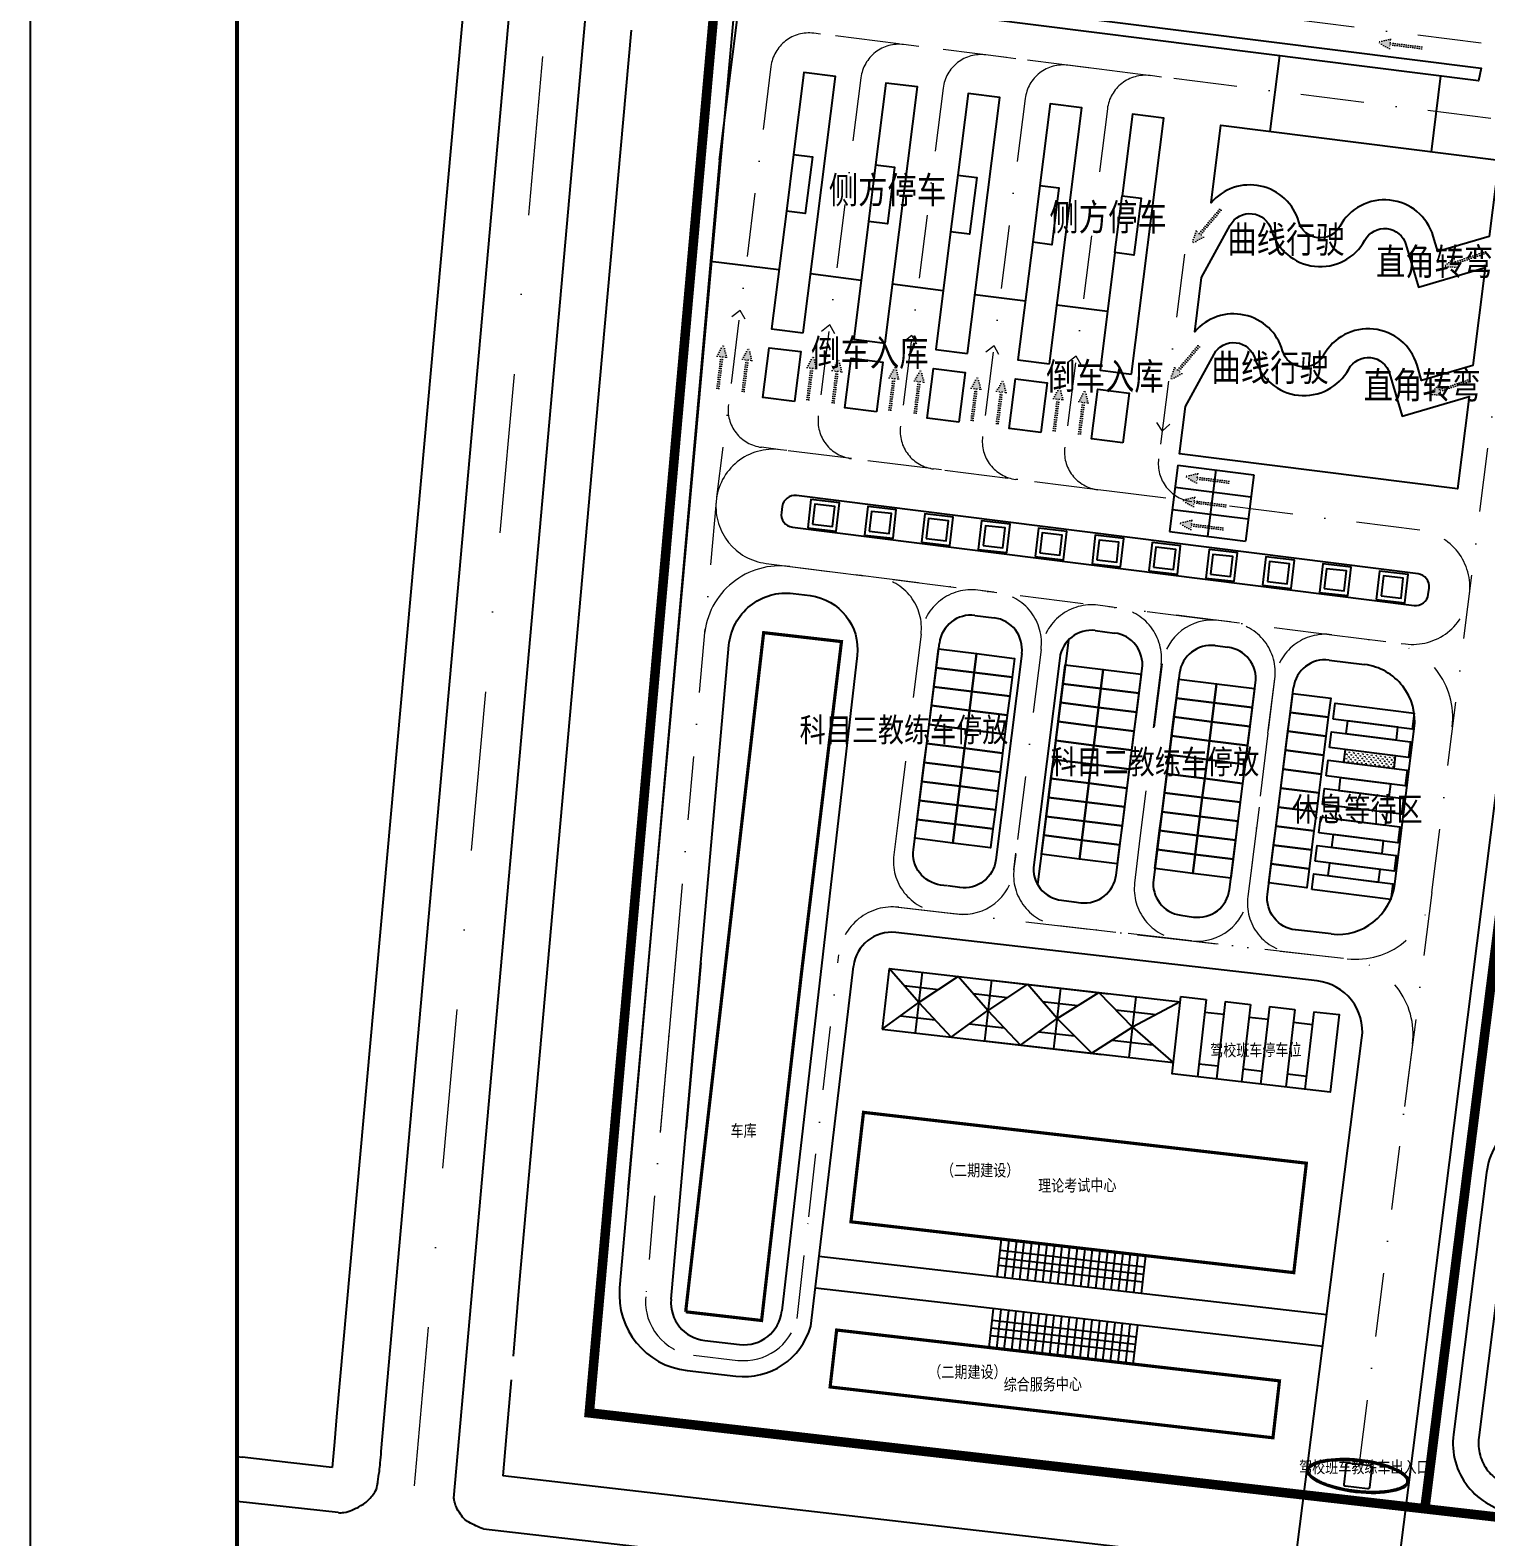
# Model space of a CAD drawing. Extents: x -534 to 560, y 572 to 1344.
# Drawn here: x -533.7 to -305.1, y 829.7 to 1066.3 of the extents above; entities that cross this region are included whole.
import ezdxf

# ---------------------------------------------------------------- set-up
doc = ezdxf.new("R2010")
doc.units = 0
doc.header["$LTSCALE"] = 1000
doc.header["$MEASUREMENT"] = 0
for name, pattern in [('DASHDOT2', [0.5, 0.25, -0.125, 0, -0.125]), ('DIVIDE', [1.25, 0.5, -0.25, 0, -0.25, 0, -0.25]), ('DOT', [0.25, 0, -0.25]), ('X5', [3, 2, -1])]:
    doc.linetypes.add(name, pattern=pattern)
for name, color, linetype in [('0-pav', 171, 'Continuous'), ('0-road', 33, 'Continuous'), ('0-场地', 5, 'Continuous'), ('DLSS', 8, 'Continuous'), ('PUB_TEXT', 7, 'Continuous'), ('TK', 7, 'Continuous'), ('停车位', 8, 'Continuous'), ('外轮廓线', 2, 'Continuous'), ('小品', 1, 'Continuous'), ('建筑轮廓', 2, 'Continuous'), ('用地红线', 1, 'DIVIDE'), ('铺地', 25, 'Continuous')]:
    doc.layers.add(name, color=color, linetype=linetype)
doc.layers.add('粗实线', color=7, linetype='Continuous', lineweight=30)
doc.layers.add('道路红线', color=1, linetype='Continuous', lineweight=0)
doc.styles.add('HT', font='simhei.ttf', dxfattribs={"width": 0.8})

# ---------------------------------------------------------------- blocks, each defined once
blk = doc.blocks.new('无色的')
at = {"color": 6, "elevation": 1400702}
blk.add_lwpolyline([(4078173, -5527631), (4086915, -5528636, -0.4142136), (4087443, -5529301), (4086529, -5537249, -0.4142136), (4085864, -5537776), (4077122, -5536771, -0.4142136), (4076594, -5536106), (4077508, -5528159, -0.4142136)], format="xyb", close=True, dxfattribs=at)
at = {"color": 2}
blk.add_ellipse((4082018, -5532704, 1400702), major_axis=(-19869, 2284), ratio=0.325, dxfattribs=at)
blk.add_open_spline([(4062745, -5530488, 1400702), (4062740, -5530532, 1400702), (4062737, -5530576, 1400702), (4062735, -5530665, 1400702), (4062735, -5530710, 1400702), (4062741, -5530800, 1400702), (4062746, -5530846, 1400702), (4062759, -5530939, 1400702), (4062768, -5530987, 1400702), (4062790, -5531083, 1400702), (4062803, -5531131, 1400702), (4062833, -5531230, 1400702), (4062851, -5531280, 1400702), (4062891, -5531382, 1400702), (4062913, -5531434, 1400702), (4062963, -5531539, 1400702), (4062990, -5531592, 1400702), (4063050, -5531700, 1400702), (4063082, -5531754, 1400702), (4063152, -5531865, 1400702), (4063189, -5531921, 1400702), (4063269, -5532033, 1400702), (4063312, -5532090, 1400702), (4063403, -5532205, 1400702), (4063451, -5532263, 1400702), (4063552, -5532379, 1400702), (4063605, -5532438, 1400702), (4063717, -5532556, 1400702), (4063776, -5532615, 1400702), (4063926, -5532761, 1400702), (4064020, -5532847, 1400702), (4064219, -5533022, 1400702), (4064324, -5533109, 1400702), (4064544, -5533285, 1400702), (4064660, -5533372, 1400702), (4064902, -5533548, 1400702), (4065028, -5533636, 1400702), (4065290, -5533811, 1400702), (4065426, -5533899, 1400702), (4065709, -5534074, 1400702), (4065855, -5534161, 1400702), (4066157, -5534334, 1400702), (4066313, -5534420, 1400702), (4066694, -5534624, 1400702), (4066924, -5534742, 1400702), (4067400, -5534974, 1400702), (4067646, -5535089, 1400702), (4068155, -5535316, 1400702), (4068418, -5535428, 1400702), (4068957, -5535649, 1400702), (4069235, -5535758, 1400702), (4069804, -5535972, 1400702), (4070095, -5536077, 1400702), (4070691, -5536283, 1400702), (4070995, -5536384, 1400702), (4071616, -5536581, 1400702), (4071932, -5536678, 1400702), (4072576, -5536866, 1400702), (4072903, -5536958, 1400702), (4073568, -5537136, 1400702), (4073905, -5537222, 1400702), (4074587, -5537390, 1400702), (4074933, -5537471, 1400702), (4075632, -5537627, 1400702), (4075985, -5537702, 1400702), (4076698, -5537847, 1400702), (4077057, -5537916, 1400702), (4077782, -5538049, 1400702), (4078146, -5538112, 1400702), (4078879, -5538232, 1400702), (4079248, -5538288, 1400702), (4079988, -5538395, 1400702), (4080359, -5538445, 1400702), (4081103, -5538538, 1400702), (4081476, -5538581, 1400702), (4082222, -5538661, 1400702), (4082595, -5538697, 1400702), (4083340, -5538762, 1400702), (4083712, -5538792, 1400702), (4084453, -5538843, 1400702), (4084823, -5538865, 1400702), (4085559, -5538902, 1400702), (4085925, -5538916, 1400702), (4086653, -5538939, 1400702), (4087015, -5538946, 1400702), (4087732, -5538954, 1400702), (4088088, -5538954, 1400702), (4088792, -5538948, 1400702), (4089141, -5538940, 1400702), (4089830, -5538919, 1400702), (4090170, -5538905, 1400702), (4090842, -5538869, 1400702), (4091173, -5538848, 1400702), (4091824, -5538798, 1400702), (4092144, -5538769, 1400702), (4092774, -5538705, 1400702), (4093083, -5538669, 1400702), (4093688, -5538592, 1400702), (4093984, -5538549, 1400702), (4094562, -5538458, 1400702), (4094845, -5538409, 1400702), (4095395, -5538304, 1400702), (4095662, -5538249, 1400702), (4096182, -5538132, 1400702), (4096434, -5538071, 1400702), (4096921, -5537942, 1400702), (4097157, -5537874, 1400702), (4097609, -5537734, 1400702), (4097827, -5537661, 1400702), (4098244, -5537511, 1400702), (4098443, -5537433, 1400702), (4098783, -5537289, 1400702), (4098928, -5537225, 1400702), (4099204, -5537092, 1400702), (4099336, -5537025, 1400702), (4099586, -5536888, 1400702), (4099705, -5536819, 1400702), (4099930, -5536679, 1400702), (4100036, -5536608, 1400702), (4100213, -5536480, 1400702), (4100287, -5536423, 1400702), (4100427, -5536309, 1400702), (4100492, -5536252, 1400702), (4100616, -5536138, 1400702), (4100673, -5536081, 1400702), (4100779, -5535966, 1400702), (4100829, -5535909, 1400702), (4100910, -5535807, 1400702), (4100944, -5535761, 1400702), (4101007, -5535670, 1400702), (4101036, -5535625, 1400702), (4101089, -5535535, 1400702), (4101113, -5535490, 1400702), (4101156, -5535401, 1400702), (4101176, -5535356, 1400702), (4101210, -5535268, 1400702), (4101225, -5535224, 1400702), (4101251, -5535136, 1400702), (4101262, -5535092, 1400702), (4101280, -5535004, 1400702), (4101287, -5534960, 1400702), (4101297, -5534871, 1400702), (4101300, -5534827, 1400702), (4101302, -5534737, 1400702), (4101301, -5534692, 1400702), (4101295, -5534600, 1400702), (4101290, -5534553, 1400702), (4101276, -5534459, 1400702), (4101267, -5534412, 1400702), (4101245, -5534315, 1400702), (4101231, -5534265, 1400702), (4101199, -5534165, 1400702), (4101181, -5534115, 1400702), (4101140, -5534011, 1400702), (4101117, -5533959, 1400702), (4101066, -5533853, 1400702), (4101038, -5533799, 1400702), (4100977, -5533690, 1400702), (4100944, -5533635, 1400702), (4100872, -5533523, 1400702), (4100834, -5533467, 1400702), (4100752, -5533353, 1400702), (4100708, -5533295, 1400702), (4100615, -5533179, 1400702), (4100566, -5533121, 1400702), (4100462, -5533003, 1400702), (4100408, -5532944, 1400702), (4100293, -5532825, 1400702), (4100233, -5532765, 1400702), (4100080, -5532618, 1400702), (4099985, -5532531, 1400702), (4099782, -5532355, 1400702), (4099675, -5532267, 1400702), (4099450, -5532091, 1400702), (4099332, -5532002, 1400702), (4099087, -5531825, 1400702), (4098958, -5531737, 1400702), (4098692, -5531561, 1400702), (4098553, -5531473, 1400702), (4098266, -5531297, 1400702), (4098118, -5531209, 1400702), (4097811, -5531035, 1400702), (4097653, -5530948, 1400702), (4097267, -5530744, 1400702), (4097034, -5530626, 1400702), (4096552, -5530393, 1400702), (4096303, -5530278, 1400702), (4095788, -5530051, 1400702), (4095522, -5529939, 1400702), (4094977, -5529718, 1400702), (4094696, -5529609, 1400702), (4094121, -5529395, 1400702), (4093827, -5529290, 1400702), (4093225, -5529084, 1400702), (4092918, -5528983, 1400702), (4092291, -5528786, 1400702), (4091972, -5528690, 1400702), (4091323, -5528502, 1400702), (4090993, -5528411, 1400702), (4090323, -5528234, 1400702), (4089983, -5528148, 1400702), (4089295, -5527981, 1400702), (4088946, -5527900, 1400702), (4088242, -5527745, 1400702), (4087886, -5527671, 1400702), (4087169, -5527527, 1400702), (4086807, -5527459, 1400702), (4086078, -5527328, 1400702), (4085711, -5527265, 1400702), (4084973, -5527147, 1400702), (4084603, -5527091, 1400702), (4083859, -5526987, 1400702), (4083486, -5526938, 1400702), (4082738, -5526846, 1400702), (4082364, -5526804, 1400702), (4081615, -5526727, 1400702), (4081240, -5526692, 1400702), (4080493, -5526629, 1400702), (4080119, -5526601, 1400702), (4079375, -5526552, 1400702), (4079005, -5526531, 1400702), (4078267, -5526497, 1400702), (4077900, -5526483, 1400702), (4077171, -5526464, 1400702), (4076809, -5526458, 1400702), (4076091, -5526453, 1400702), (4075735, -5526454, 1400702), (4075030, -5526464, 1400702), (4074682, -5526472, 1400702), (4073994, -5526497, 1400702), (4073654, -5526513, 1400702), (4072983, -5526552, 1400702), (4072653, -5526575, 1400702), (4072004, -5526628, 1400702), (4071684, -5526658, 1400702), (4071057, -5526726, 1400702), (4070750, -5526763, 1400702), (4070148, -5526844, 1400702), (4069854, -5526888, 1400702), (4069279, -5526983, 1400702), (4068999, -5527034, 1400702), (4068454, -5527142, 1400702), (4068188, -5527199, 1400702), (4067674, -5527319, 1400702), (4067425, -5527382, 1400702), (4066944, -5527514, 1400702), (4066712, -5527583, 1400702), (4066266, -5527727, 1400702), (4066051, -5527801, 1400702), (4065676, -5527942, 1400702), (4065513, -5528008, 1400702), (4065199, -5528142, 1400702), (4065048, -5528211, 1400702), (4064762, -5528351, 1400702), (4064625, -5528422, 1400702), (4064388, -5528555, 1400702), (4064285, -5528617, 1400702), (4064089, -5528741, 1400702), (4063996, -5528804, 1400702), (4063820, -5528930, 1400702), (4063738, -5528994, 1400702), (4063583, -5529121, 1400702), (4063511, -5529185, 1400702), (4063391, -5529300, 1400702), (4063341, -5529351, 1400702), (4063248, -5529452, 1400702), (4063205, -5529503, 1400702), (4063124, -5529603, 1400702), (4063087, -5529654, 1400702), (4063019, -5529753, 1400702), (4062988, -5529803, 1400702), (4062932, -5529902, 1400702), (4062907, -5529951, 1400702), (4062866, -5530041, 1400702), (4062849, -5530081, 1400702), (4062819, -5530162, 1400702), (4062806, -5530202, 1400702), (4062783, -5530283, 1400702), (4062773, -5530323, 1400702), (4062757, -5530404, 1400702), (4062751, -5530444, 1400702), (4062746, -5530486, 1400702), (4062745, -5530487, 1400702), (4062745, -5530488, 1400702)], degree=3, knots=[0, 0, 0, 0, 0.0284687, 0.0284687, 0.0569374, 0.0569374, 0.0854061, 0.0854061, 0.1138748, 0.1138748, 0.1423435, 0.1423435, 0.1708122, 0.1708122, 0.1992809, 0.1992809, 0.2277496, 0.2277496, 0.2562183, 0.2562183, 0.284687, 0.284687, 0.3131557, 0.3131557, 0.3416244, 0.3416244, 0.3700931, 0.3700931, 0.3985618, 0.3985618, 0.4398169, 0.4398169, 0.481072, 0.481072, 0.5223271, 0.5223271, 0.5635822, 0.5635822, 0.6048373, 0.6048373, 0.6460923, 0.6460923, 0.6873474, 0.6873474, 0.7441643, 0.7441643, 0.8009812, 0.8009812, 0.8577981, 0.8577981, 0.914615, 0.914615, 0.9714319, 0.9714319, 1.0282488, 1.0282488, 1.0850657, 1.0850657, 1.1418826, 1.1418826, 1.1986995, 1.1986995, 1.2555164, 1.2555164, 1.3123333, 1.3123333, 1.3691502, 1.3691502, 1.4259671, 1.4259671, 1.482784, 1.482784, 1.5396009, 1.5396009, 1.5964178, 1.5964178, 1.6532347, 1.6532347, 1.7100516, 1.7100516, 1.7668685, 1.7668685, 1.8236854, 1.8236854, 1.8805023, 1.8805023, 1.9373192, 1.9373192, 1.9941361, 1.9941361, 2.050953, 2.050953, 2.1077699, 2.1077699, 2.1645869, 2.1645869, 2.2214038, 2.2214038, 2.2782207, 2.2782207, 2.3350376, 2.3350376, 2.3918545, 2.3918545, 2.4486714, 2.4486714, 2.5054883, 2.5054883, 2.5623052, 2.5623052, 2.6191221, 2.6191221, 2.6641822, 2.6641822, 2.7092423, 2.7092423, 2.7543025, 2.7543025, 2.7993626, 2.7993626, 2.8348755, 2.8348755, 2.8703884, 2.8703884, 2.9059013, 2.9059013, 2.9414143, 2.9414143, 2.9701385, 2.9701385, 2.9988628, 2.9988628, 3.027587, 3.027587, 3.0563113, 3.0563113, 3.0850355, 3.0850355, 3.1137598, 3.1137598, 3.142484, 3.142484, 3.1712083, 3.1712083, 3.1999325, 3.1999325, 3.2286568, 3.2286568, 3.257381, 3.257381, 3.2861053, 3.2861053, 3.3148295, 3.3148295, 3.3435538, 3.3435538, 3.372278, 3.372278, 3.4010023, 3.4010023, 3.4297265, 3.4297265, 3.4584508, 3.4584508, 3.487175, 3.487175, 3.5158993, 3.5158993, 3.5446235, 3.5446235, 3.5861343, 3.5861343, 3.6276451, 3.6276451, 3.6691559, 3.6691559, 3.7106666, 3.7106666, 3.7521774, 3.7521774, 3.7936882, 3.7936882, 3.835199, 3.835199, 3.8922558, 3.8922558, 3.9493127, 3.9493127, 4.0063696, 4.0063696, 4.0634265, 4.0634265, 4.1204833, 4.1204833, 4.1775402, 4.1775402, 4.2345971, 4.2345971, 4.2916539, 4.2916539, 4.3487108, 4.3487108, 4.4057677, 4.4057677, 4.4628246, 4.4628246, 4.5198814, 4.5198814, 4.5769383, 4.5769383, 4.6339952, 4.6339952, 4.691052, 4.691052, 4.7481089, 4.7481089, 4.8051658, 4.8051658, 4.8622227, 4.8622227, 4.9192795, 4.9192795, 4.9763364, 4.9763364, 5.0333933, 5.0333933, 5.0904501, 5.0904501, 5.147507, 5.147507, 5.2045639, 5.2045639, 5.2616208, 5.2616208, 5.3186776, 5.3186776, 5.3757345, 5.3757345, 5.4327914, 5.4327914, 5.4898482, 5.4898482, 5.5469051, 5.5469051, 5.603962, 5.603962, 5.6610188, 5.6610188, 5.7180757, 5.7180757, 5.7655505, 5.7655505, 5.8130252, 5.8130252, 5.8605, 5.8605, 5.9002693, 5.9002693, 5.9400387, 5.9400387, 5.979808, 5.979808, 6.0195774, 6.0195774, 6.0511154, 6.0511154, 6.0826534, 6.0826534, 6.1141915, 6.1141915, 6.1457295, 6.1457295, 6.1772675, 6.1772675, 6.2035602, 6.2035602, 6.2298529, 6.2298529, 6.2561456, 6.2561456, 6.2824384, 6.2824384, 6.2831853, 6.2831853, 6.2831853, 6.2831853], dxfattribs=at)
blk = doc.blocks.new('行驶方向-小型车')
at = {"layer": '粗实线'}
blk.add_hatch(color=1, dxfattribs=at).paths.add_polyline_path([(0, 0), (-1936, 750), (-1936, 150), (-6936, 150), (-6936, -150), (-1936, -150), (-1936, -750)])
at = {"color": 1, "linetype": 'DOT', "lineweight": 5}
for p, q in [((-6936, -150), (-6936, 150)), ((-6936, 150), (-1936, 150)), ((-1936, 750), (-1936, 150)), ((-1936, 750), (0, 0)), ((-1936, -750), (0, 0)), ((-6936, -150), (-1936, -150)), ((-1936, -150), (-1936, -750))]:
    blk.add_line(p, q, dxfattribs=at)
blk = doc.blocks.new('BFGGFHBDRSGS')
at = {"layer": 'TK'}
blk.add_line((301384, -156238), (301384, -215638), dxfattribs=at)
at = {"layer": 'TK', "const_width": 50}
blk.add_lwpolyline([(303884, -214638), (384484, -214638), (384484, -157238), (303884, -157238)], close=True, dxfattribs=at)
blk = doc.blocks.new('A$C37B82D5D')
at = {"xscale": 1.25, "yscale": 1.25, "zscale": 1.25}
blk.add_blockref('BFGGFHBDRSGS', (-376730, 269547), dxfattribs=at)

msp = doc.modelspace()

# ---------------------------------------------------------------- hatches: boundary and pattern name
at = {"layer": '0-road'}
h = msp.add_hatch(dxfattribs=at)
h.set_pattern_fill('GRASS', color=106, scale=0.5, angle=-7.18478, style=0)
h.set_pattern_definition([(82.8152155, (-36795.66336, -14194.5695), (-0.3065584326, 0.3949961104), [0.09375, -0.6133567815]), (37.8152155, (-36795.66336, -14194.5695), (-0.306558433, 0.3949961105), [0.09375, -0.40625]), (127.8152155, (-36795.66336, -14194.5695), (-0.3949961105, -0.306558433), [0.09375, -0.40625])])
h.paths.add_polyline_path([(-319.515, 950.374), (-319.265, 952.358), (-327.202, 953.358), (-327.452, 951.374)])

# ---------------------------------------------------------------- linework, layer by layer
at = {"layer": '0-pav', "linetype": 'Continuous'}
for p, q in [((-381.833, 870.494), (-381.149, 876.454)), ((-380.641, 870.357), (-379.957, 876.318)), ((-379.449, 870.22), (-378.765, 876.181)), ((-378.257, 870.083), (-377.573, 876.044)), ((-377.065, 869.946), (-376.38, 875.907)), ((-375.873, 869.809), (-375.188, 875.77)), ((-374.68, 869.672), (-373.996, 875.633)), ((-358.84, 870.874), (-381.491, 873.474)), ((-358.703, 872.066), (-381.354, 874.666)), ((-373.488, 869.536), (-372.804, 875.496)), ((-372.296, 869.399), (-371.612, 875.36)), ((-371.104, 869.262), (-370.42, 875.223)), ((-369.912, 869.125), (-369.227, 875.086)), ((-368.72, 868.988), (-368.035, 874.949)), ((-367.527, 868.851), (-366.843, 874.812)), ((-366.335, 868.714), (-365.651, 874.675)), ((-365.143, 868.578), (-364.459, 874.538)), ((-363.951, 868.441), (-363.267, 874.402)), ((-363.951, 868.441), (-363.267, 874.402)), ((-362.759, 868.304), (-362.074, 874.265)), ((-362.759, 868.304), (-362.074, 874.265)), ((-361.567, 868.167), (-360.882, 874.128)), ((-360.374, 868.03), (-359.69, 873.991)), ((-359.182, 867.893), (-358.498, 873.854)), ((-358.977, 869.681), (-381.628, 872.282)), ((-383.104, 859.425), (-382.404, 865.526)), ((-381.912, 859.288), (-381.212, 865.389)), ((-380.72, 859.151), (-380.019, 865.252)), ((-379.528, 859.014), (-378.827, 865.116)), ((-378.335, 858.877), (-377.635, 864.979)), ((-377.143, 858.74), (-376.443, 864.842)), ((-375.951, 858.604), (-375.251, 864.705)), ((-374.759, 858.467), (-374.058, 864.568)), ((-373.567, 858.33), (-372.866, 864.431)), ((-372.375, 858.193), (-371.674, 864.294)), ((-371.182, 858.056), (-370.482, 864.158)), ((-369.99, 857.919), (-369.29, 864.021)), ((-368.798, 857.782), (-368.098, 863.884)), ((-360.103, 859.875), (-382.754, 862.475)), ((-359.966, 861.067), (-382.617, 863.668)), ((-367.606, 857.646), (-366.905, 863.747)), ((-366.414, 857.509), (-365.713, 863.61)), ((-365.222, 857.372), (-364.521, 863.473)), ((-364.029, 857.235), (-363.329, 863.336)), ((-362.837, 857.098), (-362.137, 863.2)), ((-361.645, 856.961), (-360.945, 863.063)), ((-360.453, 856.824), (-359.752, 862.926)), ((-360.24, 858.683), (-382.891, 861.283))]:
    msp.add_line(p, q, dxfattribs=at)
at = {"layer": '0-road', "linetype": 'Continuous', "ltscale": 5}
for points in [[(-391.398, 966.191), (-391.023, 969.167), (-385.07, 968.417), (-385.445, 965.441)], [(-385.445, 965.441), (-385.07, 968.417), (-379.117, 967.667), (-379.492, 964.69)], [(-391.773, 963.215), (-391.398, 966.191), (-385.445, 965.441), (-385.82, 962.464)], [(-371.507, 963.683), (-371.132, 966.66), (-365.179, 965.91), (-365.554, 962.933)], [(-365.554, 962.933), (-365.179, 965.91), (-359.226, 965.159), (-359.601, 962.183)], [(-392.148, 960.238), (-391.773, 963.215), (-385.82, 962.464), (-386.195, 959.488)], [(-385.82, 962.464), (-385.445, 965.441), (-379.492, 964.69), (-379.867, 961.714)], [(-371.882, 960.707), (-371.507, 963.683), (-365.554, 962.933), (-365.929, 959.957)], [(-353.696, 961.438), (-353.321, 964.415), (-347.368, 963.664), (-347.743, 960.688)], [(-347.743, 960.688), (-347.368, 963.664), (-341.415, 962.914), (-341.791, 959.937)], [(-386.195, 959.488), (-385.82, 962.464), (-379.867, 961.714), (-380.243, 958.737)], [(-365.929, 959.957), (-365.554, 962.933), (-359.601, 962.183), (-359.976, 959.206)], [(-354.072, 958.462), (-353.696, 961.438), (-347.743, 960.688), (-348.119, 957.711)], [(-335.789, 959.181), (-335.414, 962.157), (-329.461, 961.407), (-329.837, 958.431)], [(-392.524, 957.262), (-392.148, 960.238), (-386.195, 959.488), (-386.571, 956.511)], [(-386.571, 956.511), (-386.195, 959.488), (-380.243, 958.737), (-380.618, 955.761)], [(-372.257, 957.731), (-371.882, 960.707), (-365.929, 959.957), (-366.304, 956.98)], [(-366.304, 956.98), (-365.929, 959.957), (-359.976, 959.206), (-360.351, 956.23)], [(-354.447, 955.485), (-354.072, 958.462), (-348.119, 957.711), (-348.494, 954.735)], [(-348.119, 957.711), (-347.743, 960.688), (-341.791, 959.937), (-342.166, 956.961)], [(-336.165, 956.205), (-335.789, 959.181), (-329.837, 958.431), (-330.212, 955.454)], [(-329.06, 958.128), (-328.748, 960.608), (-316.346, 959.046), (-316.659, 956.565)], [(-392.899, 954.285), (-392.524, 957.262), (-386.571, 956.511), (-386.946, 953.535)], [(-386.946, 953.535), (-386.571, 956.511), (-380.618, 955.761), (-380.993, 952.784)], [(-372.632, 954.754), (-372.257, 957.731), (-366.304, 956.98), (-366.679, 954.004)], [(-366.679, 954.004), (-366.304, 956.98), (-360.351, 956.23), (-360.727, 953.253)], [(-348.494, 954.735), (-348.119, 957.711), (-342.166, 956.961), (-342.541, 953.985)], [(-336.54, 953.228), (-336.165, 956.205), (-330.212, 955.454), (-330.587, 952.478)], [(-329.623, 953.663), (-329.31, 956.144), (-316.909, 954.581), (-317.221, 952.101)], [(-319.141, 954.862), (-318.891, 956.847), (-326.828, 957.847), (-327.078, 955.862)], [(-393.274, 951.309), (-392.899, 954.285), (-386.946, 953.535), (-387.321, 950.558)], [(-373.008, 951.778), (-372.632, 954.754), (-366.679, 954.004), (-367.055, 951.027)], [(-367.055, 951.027), (-366.679, 954.004), (-360.727, 953.253), (-361.102, 950.277)], [(-354.822, 952.509), (-354.447, 955.485), (-348.494, 954.735), (-348.869, 951.759)], [(-348.869, 951.759), (-348.494, 954.735), (-342.541, 953.985), (-342.916, 951.008)], [(-387.321, 950.558), (-386.946, 953.535), (-380.993, 952.784), (-381.368, 949.808)], [(-373.383, 948.801), (-373.008, 951.778), (-367.055, 951.027), (-367.43, 948.051)], [(-355.197, 949.533), (-354.822, 952.509), (-348.869, 951.759), (-349.244, 948.782)], [(-349.244, 948.782), (-348.869, 951.759), (-342.916, 951.008), (-343.291, 948.032)], [(-336.915, 950.252), (-336.54, 953.228), (-330.587, 952.478), (-330.962, 949.501)], [(-330.185, 949.199), (-329.873, 951.679), (-317.471, 950.116), (-317.784, 947.636)], [(-319.515, 950.374), (-319.265, 952.358), (-327.202, 953.358), (-327.452, 951.374)], [(-393.649, 948.332), (-393.274, 951.309), (-387.321, 950.558), (-387.696, 947.582)], [(-387.696, 947.582), (-387.321, 950.558), (-381.368, 949.808), (-381.743, 946.831)], [(-367.43, 948.051), (-367.055, 951.027), (-361.102, 950.277), (-361.477, 947.3)], [(-355.572, 946.556), (-355.197, 949.533), (-349.244, 948.782), (-349.619, 945.806)], [(-337.29, 947.275), (-336.915, 950.252), (-330.962, 949.501), (-331.337, 946.525)], [(-394.024, 945.356), (-393.649, 948.332), (-387.696, 947.582), (-388.072, 944.605)], [(-388.072, 944.605), (-387.696, 947.582), (-381.743, 946.831), (-382.119, 943.855)], [(-373.758, 945.825), (-373.383, 948.801), (-367.43, 948.051), (-367.805, 945.074)], [(-367.805, 945.074), (-367.43, 948.051), (-361.477, 947.3), (-361.852, 944.324)], [(-349.619, 945.806), (-349.244, 948.782), (-343.291, 948.032), (-343.667, 945.055)], [(-337.665, 944.299), (-337.29, 947.275), (-331.337, 946.525), (-331.713, 943.548)], [(-330.748, 944.734), (-330.435, 947.214), (-318.034, 945.652), (-318.346, 943.171)], [(-320.266, 945.933), (-320.016, 947.917), (-327.953, 948.917), (-328.203, 946.933)], [(-394.4, 942.379), (-394.024, 945.356), (-388.072, 944.605), (-388.447, 941.629)], [(-388.447, 941.629), (-388.072, 944.605), (-382.119, 943.855), (-382.494, 940.879)], [(-374.133, 942.848), (-373.758, 945.825), (-367.805, 945.074), (-368.18, 942.098)], [(-368.18, 942.098), (-367.805, 945.074), (-361.852, 944.324), (-362.227, 941.348)], [(-355.948, 943.58), (-355.572, 946.556), (-349.619, 945.806), (-349.995, 942.829)], [(-349.995, 942.829), (-349.619, 945.806), (-343.667, 945.055), (-344.042, 942.079)], [(-338.041, 941.322), (-337.665, 944.299), (-331.713, 943.548), (-332.088, 940.572)], [(-320.828, 941.468), (-320.578, 943.453), (-328.516, 944.453), (-328.766, 942.468)], [(-394.775, 939.403), (-394.4, 942.379), (-388.447, 941.629), (-388.822, 938.653)], [(-374.508, 939.872), (-374.133, 942.848), (-368.18, 942.098), (-368.556, 939.122)], [(-368.556, 939.122), (-368.18, 942.098), (-362.227, 941.348), (-362.603, 938.371)], [(-356.323, 940.603), (-355.948, 943.58), (-349.995, 942.829), (-350.37, 939.853)], [(-350.37, 939.853), (-349.995, 942.829), (-344.042, 942.079), (-344.417, 939.102)], [(-331.31, 940.269), (-330.998, 942.75), (-318.596, 941.187), (-318.909, 938.707)], [(-388.822, 938.653), (-388.447, 941.629), (-382.494, 940.879), (-382.869, 937.902)], [(-374.884, 936.895), (-374.508, 939.872), (-368.556, 939.122), (-368.931, 936.145)], [(-356.698, 937.627), (-356.323, 940.603), (-350.37, 939.853), (-350.745, 936.876)], [(-350.745, 936.876), (-350.37, 939.853), (-344.417, 939.102), (-344.792, 936.126)], [(-338.416, 938.346), (-338.041, 941.322), (-332.088, 940.572), (-332.463, 937.595)], [(-321.391, 937.004), (-321.141, 938.988), (-329.078, 939.988), (-329.328, 938.004)], [(-368.931, 936.145), (-368.556, 939.122), (-362.603, 938.371), (-362.978, 935.395)], [(-357.073, 934.65), (-356.698, 937.627), (-350.745, 936.876), (-351.12, 933.9)], [(-338.791, 935.369), (-338.416, 938.346), (-332.463, 937.595), (-332.838, 934.619)], [(-331.873, 935.804), (-331.56, 938.285), (-319.159, 936.722), (-319.471, 934.242)], [(-351.12, 933.9), (-350.745, 936.876), (-344.792, 936.126), (-345.167, 933.149)], [(-339.166, 932.393), (-338.791, 935.369), (-332.838, 934.619), (-333.213, 931.643)], [(-321.953, 932.539), (-321.703, 934.523), (-329.641, 935.523), (-329.891, 933.539)], [(-332.435, 931.34), (-332.123, 933.82), (-319.721, 932.258), (-320.034, 929.777)]]:
    msp.add_lwpolyline(points, close=True, dxfattribs=at)
at = {"layer": '0-场地'}
for p, q in [((-331.575, 917.003), (-397.743, 924.599)), ((-428.366, 919.852), (-430.678, 893.737)), ((-411.119, 862.756), (-404.393, 919.274)), ((-330.057, 864.55), (-409.816, 873.706)), ((-330.627, 859.582), (-410.386, 868.739)), ((-427.751, 860.524), (-422.282, 859.896))]:
    msp.add_line(p, q, dxfattribs=at)
for points in [[(-439.755, 884.189), (-439.759, 884.189), (-404.259, 1278.977), (-265.149, 1250.749)], [(-425.436, 1045.989), (-398.396, 1260.491)], [(-338.942, 1050.423), (-337.441, 1062.329)], [(-412.307, 1018.812), (-407.237, 1059.032), (-412.197, 1059.657), (-413.815, 1046.821), (-410.839, 1046.445), (-411.965, 1037.516), (-414.941, 1037.891), (-417.267, 1019.437), (-412.307, 1018.812)], [(-399.409, 1017.186), (-394.339, 1057.406), (-399.299, 1058.031), (-400.918, 1045.195), (-397.941, 1044.819), (-399.067, 1035.89), (-402.043, 1036.265), (-404.369, 1017.811), (-399.409, 1017.186)], [(-313.642, 1047.234), (-312.141, 1059.139)], [(-386.511, 1015.56), (-381.441, 1055.78), (-386.401, 1056.406), (-388.02, 1043.569), (-385.043, 1043.194), (-386.169, 1034.264), (-389.145, 1034.639), (-391.472, 1016.185), (-386.511, 1015.56)], [(-373.613, 1013.934), (-368.543, 1054.154), (-373.503, 1054.78), (-375.122, 1041.943), (-372.145, 1041.568), (-373.271, 1032.638), (-376.247, 1033.014), (-378.574, 1014.56), (-373.613, 1013.934)], [(-360.715, 1012.308), (-355.645, 1052.528), (-360.606, 1053.154), (-362.224, 1040.317), (-359.247, 1039.942), (-360.373, 1031.012), (-363.349, 1031.388), (-365.676, 1012.934), (-360.715, 1012.308)], [(-413.815, 1046.821), (-414.941, 1037.891)], [(-425.436, 1045.989), (-439.871, 882.923)], [(-400.918, 1045.195), (-402.043, 1036.265)], [(-388.02, 1043.569), (-389.145, 1034.639)], [(-375.122, 1041.943), (-376.247, 1033.014)], [(-363.349, 1031.388), (-362.224, 1040.317)], [(-416.104, 1028.664), (-426.85, 1030.019)], [(-403.206, 1027.038), (-411.143, 1028.039)], [(-390.308, 1025.412), (-398.246, 1026.413)], [(-377.41, 1023.787), (-385.348, 1024.787)], [(-364.513, 1022.161), (-372.45, 1023.161)], [(-353.446, 998.007), (-354.76, 987.59)], [(-353.446, 998.007), (-341.541, 996.507)], [(-347.494, 997.257), (-348.807, 986.839)], [(-341.541, 996.507), (-342.854, 986.089)], [(-353.884, 994.535), (-341.978, 993.034)], [(-354.322, 991.062), (-342.416, 989.562)], [(-354.76, 987.59), (-342.854, 986.089)], [(-385.323, 974.41), (-382.298, 974.029)], [(-370.642, 970.545), (-375.481, 932.154)], [(-366.423, 972.029), (-363.399, 971.648)], [(-347.621, 969.66), (-345.588, 969.404)], [(-329.713, 967.404), (-324.13, 966.701)], [(-319.407, 932.191), (-319.404, 932.213), (-316.326, 956.646)]]:
    msp.add_lwpolyline(points, dxfattribs=at)
for points in [[(-418.383, 1074.548), (-305.835, 1060.36), (-306.258, 1058.398), (-418.634, 1072.564)], [(-413.67, 1007.998), (-418.631, 1008.623), (-417.643, 1016.461), (-412.682, 1015.836), (-413.67, 1007.998)], [(-400.772, 1006.372), (-405.733, 1006.997), (-404.745, 1014.835), (-399.784, 1014.21), (-400.772, 1006.372)], [(-387.874, 1004.746), (-392.835, 1005.371), (-391.847, 1013.209), (-386.886, 1012.584), (-387.874, 1004.746)], [(-374.976, 1003.12), (-379.937, 1003.745), (-378.949, 1011.583), (-373.988, 1010.958), (-374.976, 1003.12)], [(-362.078, 1001.494), (-367.039, 1002.119), (-366.051, 1009.957), (-361.09, 1009.332), (-362.078, 1001.494)]]:
    msp.add_lwpolyline(points, close=True, dxfattribs=at)
for points in [[(-313.353, 1033.986, 0.6652559), (-328.03, 1035.516, -0.6700751), (-334.465, 1036.231, 0.5988466), (-348.254, 1039.201), (-346.715, 1051.403), (-303.061, 1045.9), (-304.573, 1033.904), (-312.638, 1031.543), (-313.353, 1033.986)], [(-425.436, 1045.989), (-441.122, 868.791, 0.4066173), (-430.538, 855.811), (-422.853, 854.929, 0.3678515), (-411.119, 862.756)], [(-315.906, 1013.732, 0.6652559), (-330.584, 1015.262, -0.6700751), (-337.018, 1015.977, 0.5988466), (-350.807, 1018.947), (-349.733, 1027.464), (-345.225, 1035.704, -0.6700751), (-338.79, 1034.989, 0.6700751), (-324.083, 1033.356, -0.6681786), (-317.653, 1032.66), (-315.696, 1025.975), (-305.185, 1029.052), (-307.126, 1013.65), (-315.191, 1011.289), (-315.906, 1013.732)], [(-433.043, 867.014), (-423.952, 969.712, -0.4251029), (-413.862, 977.848), (-411.202, 977.513, -0.4109867), (-403.82, 968.11), (-415.637, 865.173)], [(-385.323, 974.41, 0.4141932), (-390.908, 970.075, 0.4141932)], [(-377.962, 968.443, 0.414234), (-382.298, 974.029, 0.414234)], [(-366.423, 972.029, 0.4141932), (-372.009, 967.694, 0.4141932)], [(-359.063, 966.062, 0.414234), (-363.399, 971.648, 0.414234)], [(-389.67, 931.925), (-390.716, 932.068, -0.4109664), (-394.996, 937.647), (-390.908, 970.075)], [(-377.962, 968.443), (-382.051, 936.006, -0.4174682), (-387.692, 931.678), (-389.608, 931.941)], [(-347.621, 969.66, 0.4141932), (-353.206, 965.325, 0.4141932)], [(-341.252, 963.818, 0.414234), (-345.588, 969.404, 0.414234)], [(-372.009, 967.694), (-376.098, 935.255, 0.4174682), (-371.708, 929.663), (-369.787, 929.442)], [(-369.731, 929.411), (-368.682, 929.291, 0.4109664), (-363.151, 933.633), (-359.063, 966.062)], [(-329.713, 967.404, 0.4141932), (-335.299, 963.068, 0.4141932)], [(-316.326, 956.646, 0.4142136), (-324.13, 966.701, 0.4142136)], [(-353.206, 965.325), (-357.295, 932.894, 0.4109664), (-353.014, 927.316), (-350.984, 927.037, 0.4174682), (-345.343, 931.365), (-341.252, 963.818)], [(-329.363, 924.375), (-335, 925.022, -0.4174682), (-339.39, 930.614), (-335.298, 963.072)], [(-329.363, 924.375, 0.4109867), (-319.407, 932.191, 0.4109867)]]:
    msp.add_lwpolyline(points, format="xyb", dxfattribs=at)
for points in [[(-326.636, 1013.102, -0.6681786), (-320.206, 1012.406), (-318.25, 1005.721), (-307.738, 1008.798), (-309.565, 994.308), (-353.219, 999.811), (-352.286, 1007.21), (-347.778, 1015.45, -0.6700751), (-341.344, 1014.735, 0.6700751), (-326.636, 1013.102, 0.6700751)], [(-415.576, 991.542), (-415.722, 990.553, 0.4206584), (-413.994, 988.275), (-316.372, 975.969, 0.4142136), (-314.137, 977.703), (-314.012, 978.695, 0.4142136), (-315.746, 980.929), (-413.347, 993.233, 0.407798)]]:
    msp.add_lwpolyline(points, format="xyb", close=True, dxfattribs=at)
for centre, radius, start, end in [((-398.427, 918.638), 6, 83.45116, 173.45116), ((-332.488, 909.055), 8, 352.80456, 83.45116), ((-337.857, 874.504), 9, 352.62709, 352.80456), ((-427.067, 866.485), 6, 174.94115, 263.45118), ((-421.598, 865.857), 6, 263.45118, 353.45116)]:
    msp.add_arc(centre, radius, start, end, dxfattribs=at)
at = {"layer": 'DLSS', "color": 41, "linetype": 'Continuous'}
msp.add_line((-336.177, 816.433), (-324.551, 908.053), dxfattribs=at)
at = {"layer": 'DLSS', "color": 41, "linetype": 'X5'}
msp.add_line((-304.991, 886.898), (-310.177, 845.781), dxfattribs=at)
at = {"layer": 'DLSS', "color": 41, "linetype": 'Continuous', "flags": 128}
for points in [[(-478.556, 843.068), (-439.621, 1280.116), (-437.76, 1301.357, 0.3810325), (-444.919, 1310.96), (-501.194, 1322.485)], [(-467.14, 835.785), (-426.152, 1296.873, -0.4475165), (-415.39, 1304.894), (-387.881, 1299.289)], [(-462.522, 830.937), (283.95, 745.242, 0.4108431), (300.542, 758.262), (348.834, 1140.627, 0.3922839), (341.703, 1150.573), (-387.881, 1299.289)], [(-485.336, 833.492, 0.053476), (-484.416, 833.527, 0.0729529), (-483.152, 833.879, 0.0288644), (-481.544, 834.706, 0.0541338), (-480.769, 835.284, 0.0613536), (-479.581, 836.697, 0.10203), (-479.173, 837.738, 0.0074127), (-479.084, 838.308, 0.0025413), (-478.857, 839.976, 0.0082659), (-478.705, 841.306, 0.0062559), (-478.556, 843.068)], [(-462.522, 830.937, -0.0048013), (-462.571, 830.955, -0.0334179), (-464.792, 831.969, -0.0809534), (-465.594, 832.588, -0.0485769), (-466.29, 833.494, -0.0426684), (-466.883, 834.652, -0.0411792), (-467.022, 835.092, -0.0269632), (-467.14, 835.785)]]:
    msp.add_lwpolyline(points, format="xyb", dxfattribs=at)
for points in [[(-317.613, 834.433), (278.348, 766.017), (323.892, 1126.526), (324.743, 1133.618), (-188.72, 1238.214), (-407.322, 1282.834), (-445.889, 849.159), (-333.659, 836.275)], [(-320.113, 814.588), (-287.109, 1076.545)], [(-485.336, 833.492), (-501.194, 835.225)]]:
    msp.add_lwpolyline(points, dxfattribs=at)
at = {"layer": 'DLSS', "color": 8, "linetype": 'X5', "flags": 128}
for points in [[(-461.464, 1116.185), (-485.567, 848.54)], [(-439.325, 1066.311), (-444.277, 1010.973), (-450.918, 936.454), (-456.873, 869.537), (-457.853, 858.088)], [(-458.173, 854.338), (-458.938, 845.397)], [(-485.567, 848.54), (-485.918, 844.636), (-486.258, 840.578)], [(-458.938, 845.397), (-459.462, 839.282)], [(-501.194, 842.323), (-500.383, 842.228)], [(-492.754, 841.337), (-500.383, 842.228)], [(-486.258, 840.578), (-492.754, 841.337)], [(-387.881, 831.016), (-459.462, 839.282)], [(-335.1, 824.92), (-387.881, 831.016)]]:
    msp.add_lwpolyline(points, dxfattribs=at)
at = {"layer": 'DLSS', "color": 41, "linetype": 'X5'}
msp.add_lwpolyline([(165.052, 1063.57), (-108.992, 1095.03, 0.4142136), (-122.283, 1084.477), (-145.007, 886.527, -0.4142136), (-152.76, 880.371), (-292.823, 896.45, 0.4109489), (-304.991, 886.898), (-310.177, 845.781, 0.4174858), (-300.518, 833.477), (-206.275, 822.658)], format="xyb", dxfattribs=at)
msp.add_lwpolyline([(-199.495, 881.71), (-293.279, 892.476, 0.4109489), (-301.022, 886.398), (-306.208, 845.281, 0.4174858), (-300.061, 837.451), (-205.818, 826.632, 0.4142136), (-198.066, 832.788), (-193.339, 873.957, 0.4142136)], format="xyb", close=True, dxfattribs=at)
msp.add_arc((-299.263, 844.405), 11, 172.81179, 263.45116, dxfattribs=at)
at = {"layer": '停车位', "color": 8}
for points in [[(-332.109, 912.17), (-328.135, 911.714), (-329.531, 899.554), (-354.368, 902.405), (-352.972, 914.565)], [(-352.972, 914.565), (-348.998, 914.109)], [(-348.998, 914.109), (-350.394, 901.949)], [(-348.998, 914.109), (-350.394, 901.949)], [(-346.017, 913.767), (-347.413, 901.607)], [(-346.017, 913.767), (-342.044, 913.311)], [(-349.226, 912.122), (-346.246, 911.78)], [(-342.044, 913.311), (-343.44, 901.151)], [(-342.272, 911.324), (-339.291, 910.982)], [(-339.063, 912.969), (-340.459, 900.809)], [(-339.063, 912.969), (-335.089, 912.513)], [(-335.089, 912.513), (-336.485, 900.352)], [(-332.109, 912.17), (-333.505, 900.01)], [(-328.135, 911.714), (-329.531, 899.554)], [(-335.317, 910.526), (-332.337, 910.183)], [(-347.185, 903.594), (-350.166, 903.936)], [(-340.231, 902.796), (-343.211, 903.138)], [(-333.277, 901.997), (-336.257, 902.339)]]:
    msp.add_lwpolyline(points, dxfattribs=at)
at = {"layer": '小品', "color": 1}
for points in [[(-411.587, 988.16), (-407.116, 987.647), (-406.603, 992.117), (-411.074, 992.63)], [(-410.839, 988.753), (-407.71, 988.394), (-407.351, 991.524), (-410.48, 991.883)], [(-402.657, 987.034), (-398.187, 986.521), (-397.674, 990.992), (-402.144, 991.505)], [(-401.91, 987.628), (-398.78, 987.268), (-398.421, 990.398), (-401.551, 990.757)], [(-393.728, 985.908), (-389.257, 985.395), (-388.744, 989.866), (-393.215, 990.379)], [(-392.981, 986.502), (-389.851, 986.143), (-389.492, 989.272), (-392.621, 989.632)], [(-384.799, 984.783), (-380.328, 984.27), (-379.815, 988.74), (-384.286, 989.253)], [(-384.051, 985.376), (-380.922, 985.017), (-380.563, 988.147), (-383.692, 988.506)], [(-375.869, 983.657), (-371.399, 983.144), (-370.886, 987.615), (-375.356, 988.128)], [(-375.122, 984.251), (-371.992, 983.892), (-371.633, 987.021), (-374.763, 987.38)], [(-366.94, 982.532), (-362.469, 982.018), (-361.956, 986.489), (-366.427, 987.002)], [(-366.193, 983.125), (-363.063, 982.766), (-362.704, 985.895), (-365.833, 986.255)], [(-358.011, 981.406), (-353.54, 980.893), (-353.027, 985.363), (-357.498, 985.877)], [(-357.263, 982), (-354.134, 981.64), (-353.775, 984.77), (-356.904, 985.129)], [(-349.081, 980.28), (-344.611, 979.767), (-344.098, 984.238), (-348.568, 984.751)], [(-348.334, 980.874), (-345.204, 980.515), (-344.845, 983.644), (-347.975, 984.003)], [(-340.152, 979.155), (-335.682, 978.641), (-335.168, 983.112), (-339.639, 983.625)], [(-339.405, 979.748), (-336.275, 979.389), (-335.916, 982.519), (-339.045, 982.878)], [(-331.223, 978.029), (-326.752, 977.516), (-326.239, 981.986), (-330.71, 982.5)], [(-330.475, 978.623), (-327.346, 978.263), (-326.987, 981.393), (-330.116, 981.752)], [(-322.293, 976.903), (-317.823, 976.39), (-317.31, 980.861), (-321.78, 981.374)], [(-321.546, 977.497), (-318.416, 977.138), (-318.057, 980.267), (-321.187, 980.627)]]:
    msp.add_lwpolyline(points, close=True, dxfattribs=at)
at = {"layer": '建筑轮廓', "color": 2, "const_width": 0.5}
for points in [[(-412.557, 918.31), (-406.284, 970.299), (-418.506, 971.702), (-424.479, 919.678)], [(-430.751, 865.037), (-424.479, 919.678)], [(-412.557, 918.31), (-418.83, 863.668), (-430.751, 865.037)]]:
    msp.add_lwpolyline(points, dxfattribs=at)
for points in [[(-402.825, 896.361), (-333.281, 888.378), (-335.255, 871.186), (-404.798, 879.169)], [(-407.044, 862.173), (-337.501, 854.19), (-338.527, 845.248), (-408.07, 853.232)]]:
    msp.add_lwpolyline(points, close=True, dxfattribs=at)
at = {"layer": '用地红线', "color": 1, "linetype": 'DIVIDE', "ltscale": 0.03, "const_width": 1.5}
msp.add_lwpolyline([(324.743, 1133.618), (-188.72, 1238.214), (-407.322, 1282.834), (-445.889, 849.159), (278.348, 766.017), (323.892, 1126.526), (324.743, 1133.618), (324.743, 1133.618), (324.743, 1133.618)], close=True, dxfattribs=at)
at = {"layer": '用地红线', "color": 5, "linetype": 'DIVIDE', "ltscale": 0.02, "const_width": 1.5}
msp.add_lwpolyline([(-407.322, 1282.834), (-261.825, 1253.136), (-314.674, 834.095), (-445.889, 849.159)], close=True, dxfattribs=at)
at = {"layer": '道路红线', "linetype": 'DASHDOT2', "ltscale": 0.1}
msp.add_line((-430.78, 1311.691), (-474.433, 826.276), dxfattribs=at)
at = {"layer": '道路红线', "linetype": 'DASHDOT2', "ltscale": 0.04}
msp.add_line((-413.26, 863.964), (-411.427, 879.93), dxfattribs=at)
for points in [[(-305.839, 1064.29), (-352.904, 1070.223), (-406.083, 1076.927)], [(-397.308, 1064.168), (-409.589, 1065.716), (-410.615, 1065.846), (-410.649, 1065.85)], [(-380.376, 1062.034), (-394.114, 1063.766), (-396.522, 1064.069)], [(-417.353, 1060.648), (-425.884, 992.967)], [(-367.131, 1060.364), (-378.88, 1061.845), (-383.624, 1062.443)], [(-357.711, 1059.177), (-365.837, 1060.201), (-370.727, 1060.817)], [(-403.226, 1058.867), (-409.923, 1005.738)], [(-304.309, 1052.445), (-356.029, 1058.965), (-357.829, 1059.192)], [(-390.328, 1057.241), (-397.025, 1004.112)], [(-377.43, 1055.615), (-384.127, 1002.486)], [(-364.532, 1053.989), (-371.229, 1000.86)], [(-313.582, 930.908), (-298.035, 1054.235)], [(-352.437, 1031.159), (-356.491, 999.002)], [(-407.351, 1018.655), (-408.122, 1020.025), (-409.414, 1019.026)], [(-394.453, 1017.029), (-395.224, 1018.4), (-396.517, 1017.4)], [(-381.555, 1015.403), (-382.326, 1016.774), (-383.619, 1015.774)], [(-368.657, 1013.777), (-369.428, 1015.148), (-370.721, 1014.148)], [(-356.833, 1004.73), (-355.942, 1003.355), (-354.714, 1004.433)], [(-404.721, 999.034), (-414.851, 1000.311), (-415.877, 1000.441), (-418.848, 1000.815)], [(-392.24, 997.461), (-404.721, 999.034)], [(-380.143, 995.936), (-390.567, 997.25), (-391.823, 997.408)], [(-366.027, 994.156), (-378.609, 995.743), (-378.925, 995.782)], [(-315.483, 987.785), (-364.689, 993.988), (-366.027, 994.156)], [(-425.968, 992.305), (-432.079, 923.272)], [(-418.129, 982.582), (-317.735, 969.926)], [(-313.582, 930.908), (-324.984, 841.087)]]:
    msp.add_lwpolyline(points, dxfattribs=at)
for points in [[(-410.649, 1065.85, 0.4142136), (-417.353, 1060.648, 0.4142136)], [(-396.522, 1064.069, 0.4142136), (-403.226, 1058.867, 0.4142136)], [(-298.035, 1054.235, 0.4142136), (-305.839, 1064.29, 0.4142136)], [(-383.624, 1062.443, 0.4142136), (-390.328, 1057.241, 0.4142136)], [(-370.727, 1060.817, 0.4142136), (-377.43, 1055.615, 0.4142136)], [(-357.829, 1059.192, 0.4142136), (-364.532, 1053.989, 0.4142136)], [(-411.427, 879.93), (-406.701, 921.098, -0.4142136), (-397.287, 928.573), (-326.856, 920.487, 0.4109664), (-313.582, 930.908), (-299.106, 1045.742)], [(-409.923, 1005.738, 0.4142136), (-404.721, 999.034, 0.4142136)], [(-397.025, 1004.112, 0.4142136), (-391.823, 997.408, 0.4142136)], [(-384.127, 1002.486, 0.4142136), (-378.925, 995.782, 0.4142136)], [(-371.229, 1000.86, 0.4142136), (-366.027, 994.156, 0.4142136)], [(-356.491, 999.002, 0.4142136), (-351.289, 992.299, 0.4142136)], [(-307.68, 977.73, 0.4142136), (-315.483, 987.785, 0.4142136)], [(-418.129, 982.582), (-412.651, 981.891), (-400.729, 980.389, -0.4142136), (-393.792, 971.451), (-395.494, 957.947)], [(-404.114, 980.815), (-381.878, 978.012, -0.4142136), (-374.941, 969.074), (-377.082, 952.095)], [(-382.341, 978.071), (-384.854, 978.387, 0.4142136), (-393.792, 971.451), (-397.392, 942.243)], [(-317.735, 969.926, 0.4142136), (-307.68, 977.73, 0.4142136)], [(-343.767, 973.208), (-366.003, 976.011, 0.4142136), (-374.941, 969.074), (-378.894, 937.068)], [(-364.318, 975.799), (-363.027, 975.636, -0.4142136), (-356.09, 966.698), (-357.495, 955.551)], [(-339.306, 955.921), (-338.232, 964.447, 0.4142136), (-345.168, 973.385), (-347.008, 973.616, 0.4104292), (-355.932, 966.782), (-359.447, 939.417)], [(-339.248, 956.386), (-338.232, 964.447, -0.4142136), (-329.294, 971.383), (-320.792, 970.312)], [(-339.306, 955.921), (-342.461, 930.244, 0.4329841), (-335.415, 921.47), (-335.415, 921.47)], [(-340.689, 944.297), (-342.461, 930.244, -0.4110326), (-351.312, 923.297), (-369.991, 925.445)], [(-397.392, 942.243), (-398.077, 936.805, 0.4174682), (-391.052, 927.857), (-388.072, 927.515)], [(-359.447, 939.417), (-360.256, 932.374, 0.4142136), (-353.22, 923.514), (-347.137, 922.816)], [(-398.249, 928.683), (-388.072, 927.515, 0.4109664), (-379.222, 934.462), (-378.894, 937.068)], [(-378.92, 936.86), (-379.2, 934.638, 0.4174682), (-372.175, 925.69), (-363.179, 924.657)], [(-432.079, 923.272), (-437.024, 867.405, 0.4066173), (-429.527, 858.211), (-422.568, 857.412, 0.3778361), (-413.26, 863.964)], [(-359.777, 924.267), (-327.145, 920.521, -0.4175228), (-316.608, 907.096), (-317.847, 897.281)]]:
    msp.add_lwpolyline(points, format="xyb", dxfattribs=at)
at = {"layer": '道路红线', "linetype": 'DASHDOT2', "ltscale": 0.1}
msp.add_lwpolyline([(-421.415, 1020.933), (-422.186, 1022.303), (-423.479, 1021.304)], dxfattribs=at)
for points in [[(-424.05, 1007.518, 0.4142136), (-418.848, 1000.815, 0.4142136)], [(-415.877, 1000.441, 0.4251235), (-425.968, 992.305, 0.4251235)], [(-425.968, 992.305, 0.4033872), (-418.129, 982.582, 0.4033872)], [(-414.377, 982.109, 0.4251235), (-427.831, 971.261, 0.4251235)]]:
    msp.add_lwpolyline(points, format="xyb", dxfattribs=at)
at = {"layer": '道路红线', "linetype": 'DASHDOT2', "ltscale": 25}
msp.add_lwpolyline([(-432.079, 923.272), (-434.744, 893.171)], dxfattribs=at)
at = {"layer": '道路红线', "linetype": 'DASHDOT2', "ltscale": 0.04}
msp.add_arc((-322.293, 958.406), 12, 352.81522, 82.81522, dxfattribs=at)
at = {"layer": '铺地'}
for p, q in [((-398.795, 918.962), (-399.89, 909.425)), ((-398.795, 918.962), (-364.286, 915.001)), ((-394.148, 913.597), (-398.795, 918.962)), ((-393.601, 918.366), (-394.695, 908.829)), ((-396.472, 916.28), (-391.044, 915.657)), ((-387.941, 917.716), (-394.148, 913.597)), ((-383.293, 912.351), (-387.941, 917.716)), ((-382.746, 917.12), (-383.841, 907.582)), ((-377.086, 916.47), (-383.293, 912.351)), ((-382.746, 917.12), (-353.07, 913.713)), ((-372.438, 911.105), (-377.086, 916.47)), ((-371.891, 915.874), (-372.986, 906.336)), ((-399.89, 909.425), (-394.148, 913.597)), ((-394.148, 913.597), (-389.035, 908.179)), ((-385.617, 915.034), (-380.189, 914.411)), ((-374.762, 913.787), (-369.154, 913.144)), ((-360.039, 914.513), (-361.133, 904.976)), ((-397.019, 911.511), (-391.592, 910.888)), ((-389.035, 908.179), (-383.293, 912.351)), ((-383.293, 912.351), (-378.181, 906.933)), ((-378.181, 906.933), (-372.438, 911.105)), ((-363.228, 912.463), (-356.841, 911.73)), ((-399.89, 909.425), (-365.381, 905.463)), ((-386.164, 910.265), (-380.737, 909.642)), ((-375.309, 909.019), (-369.701, 908.375)), ((-383.841, 907.582), (-354.164, 904.176)), ((-363.775, 907.695), (-357.379, 906.96))]:
    msp.add_line(p, q, dxfattribs=at)
for points in [[(-372.438, 911.105), (-365.869, 915.182), (-360.586, 909.744), (-366.964, 905.645), (-372.438, 911.105)], [(-353.096, 913.716), (-360.586, 909.744), (-354.172, 904.177)]]:
    msp.add_lwpolyline(points, dxfattribs=at)

# ---------------------------------------------------------------- block references
for p, xscale, yscale, zscale, rotation in [((-322.059, 1064.434), 0.001000000125292745, 0.001000000125292745, 0.001000000125292745, 172.8152154733029), ((-351.252, 1032.838), 0.001000000129624311, 0.001000000129624311, 0.001000000129624311, 229.9031429689317), ((-311.684, 1029.203), 0.001000000129137286, 0.001000000129137286, 0.001000000129137286, 198.7227354184408), ((-424.833, 1016.973), 0.001000000125292745, 0.001000000125292745, 0.001000000125292745, 82.81521547330287), ((-420.865, 1016.472), 0.001000000125292745, 0.001000000125292745, 0.001000000125292745, 82.81521547330287), ((-410.706, 1015.192), 0.001000000125292745, 0.001000000125292745, 0.001000000125292745, 82.81521547330287), ((-354.658, 1011.399), 0.001000000129624311, 0.001000000129624311, 0.001000000129624311, 229.9031429689317), ((-406.738, 1014.692), 0.001000000125292745, 0.001000000125292745, 0.001000000125292745, 82.81521547330287), ((-397.808, 1013.566), 0.001000000125292745, 0.001000000125292745, 0.001000000125292745, 82.81521547330287), ((-393.84, 1013.066), 0.001000000125292745, 0.001000000125292745, 0.001000000125292745, 82.81521547330287), ((-384.911, 1011.94), 0.001000000125292745, 0.001000000125292745, 0.001000000125292745, 82.81521547330287), ((-380.942, 1011.44), 0.001000000125292745, 0.001000000125292745, 0.001000000125292745, 82.81521547330287), ((-314.156, 1009.129), 0.001000000129137286, 0.001000000129137286, 0.001000000129137286, 198.7227354184408), ((-372.013, 1010.314), 0.001000000125292745, 0.001000000125292745, 0.001000000125292745, 82.81521547330287), ((-368.044, 1009.814), 0.001000000125292745, 0.001000000125292745, 0.001000000125292745, 82.81521547330287), ((-352.35, 996.215), 0.001000000125292745, 0.001000000125292745, 0.001000000125292745, 172.8152154733029), ((-352.819, 992.492), 0.001000000125292745, 0.001000000125292745, 0.001000000125292745, 172.8152154733029), ((-353.274, 988.882), 0.001000000125292745, 0.001000000125292745, 0.001000000125292745, 172.8152154733029)]:
    msp.add_blockref('行驶方向-小型车', p, dxfattribs=dict(xscale=xscale, yscale=yscale, zscale=zscale, rotation=rotation))
at = {"color": 8, "xscale": 0.0003999999953521183, "yscale": 0.0003999999953521183, "zscale": 0.0003999999953521183}
msp.add_blockref('无色的', (-1958.001, 3052.34, -560.281), dxfattribs=at)
at = {"layer": '外轮廓线', "ltscale": 0.03, "xscale": 0.01040000000011787, "yscale": 0.01040000000011787, "zscale": 0.01040000000024591}
msp.add_blockref('A$C37B82D5D', (-533.694, 571.998), dxfattribs=at)

# ---------------------------------------------------------------- texts
at = {"layer": 'PUB_TEXT', "color": 7, "style": 'HT', "width": 0.8}
for s, height, p in [('侧方停车', 4.2247, (-408.278, 1039.107)), ('侧方停车', 4.2247, (-373.633, 1034.85)), ('曲线行驶', 4.2247, (-345.696, 1031.351)), ('直角转弯', 4.2247, (-322.369, 1027.849)), ('倒车入库', 4.2247, (-411.049, 1013.569)), ('曲线行驶', 4.2247, (-348.188, 1011.207)), ('倒车入库', 4.2247, (-374.126, 1009.861)), ('直角转弯', 4.2247, (-324.3, 1008.451)), ('科目三教练车停放', 3.7553, (-412.858, 954.561)), ('科目二教练车停放', 3.7553, (-373.469, 949.524)), ('休息等待区', 3.7553, (-335.518, 942.094)), ('驾校班车教练车出入口', 1.8776, (-334.414, 839.702))]:
    msp.add_text(s, height=height, dxfattribs=at).set_placement(p)
for s, p in [('驾校班车停车位', (-348.37, 905.138)), ('车库', (-423.689, 892.531)), ('理论考试中心', (-375.386, 883.888)), ('综合服务中心', (-380.803, 852.66))]:
    msp.add_text(s, height=1.8776, rotation=0.60314, dxfattribs=at).set_placement(p)
at = {"layer": 'PUB_TEXT', "color": 1, "style": 'HT', "width": 0.8}
for p in [(-390.649, 886.325), (-392.649, 854.648)]:
    msp.add_text('（二期建设）', height=1.8776, dxfattribs=at).set_placement(p)

doc.saveas('drawing.dxf')
